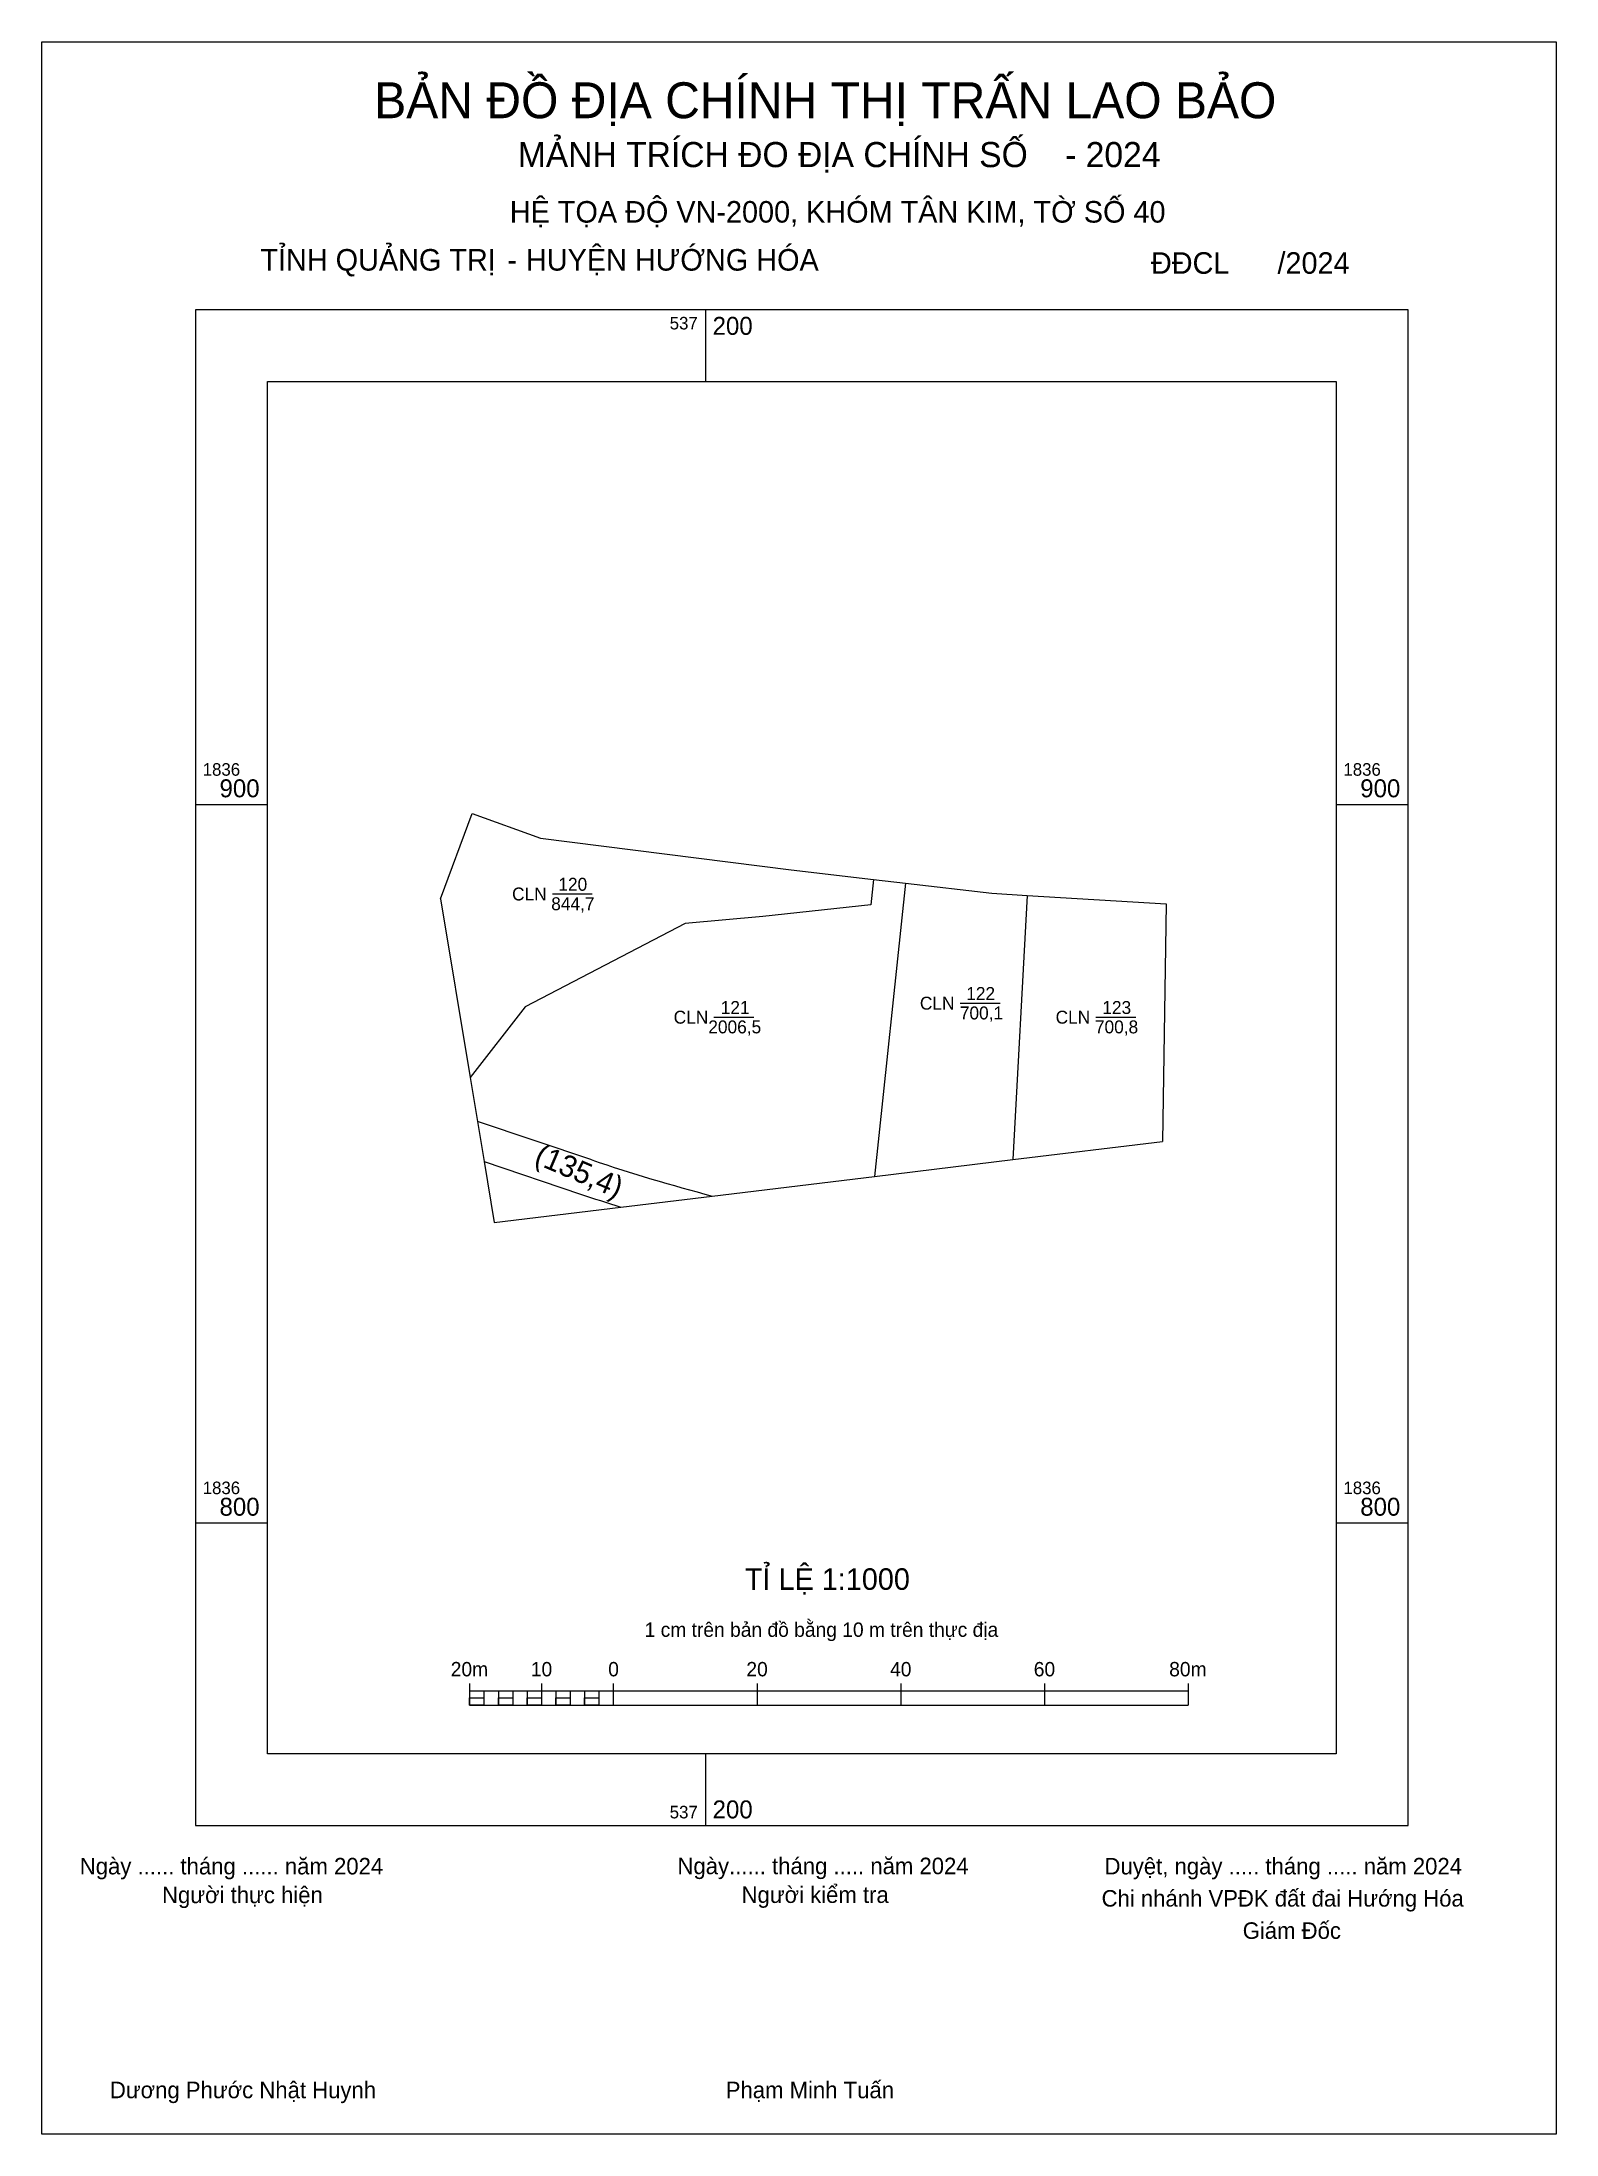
# Model space of a CAD drawing. Extents: x 537108 to 537318, y 1836715 to 1837006.
import ezdxf

# ---------------------------------------------------------------- set-up
doc = ezdxf.new("R2010")
doc.units = 0
for name, color, linetype in [('D2', 7, 'Continuous'), ('Level 1', 7, 'Continuous'), ('Level 10', 7, 'Continuous'), ('Level 13', 7, 'Continuous'), ('Level 2', 7, 'Continuous'), ('Level 6', 7, 'Continuous'), ('Level 62', 7, 'Continuous'), ('Level 63', 7, 'Continuous'), ('Level 9', 7, 'Continuous')]:
    doc.layers.add(name, color=color, linetype=linetype)

msp = doc.modelspace()

# ---------------------------------------------------------------- linework, layer by layer
at = {"layer": 'D2'}
for points in [[(537184.18, 1836850.52), (537168.26, 1836855.88)], [(537169.19, 1836850.29), (537182.59, 1836845.78)]]:
    msp.add_lwpolyline(points, dxfattribs=at)
for radius, end in [(259.75, 255.2612), (264.75, 252.6788)]:
    msp.add_arc((537267.04, 1837096.7), radius, 251.399, end, dxfattribs=at)
at = {"layer": 'Level 1'}
for p, q in [((537107.64, 1837006.15), (537107.64, 1837006.15)), ((537318.41, 1836714.92), (537318.41, 1836714.92))]:
    msp.add_line(p, q, dxfattribs=at)
at = {"layer": 'Level 10'}
for p, q in [((537163.12, 1836886.88), (537167.53, 1836898.72)), ((537167.53, 1836898.72), (537177.05, 1836895.32)), ((537177.05, 1836895.32), (537211.92, 1836890.89)), ((537211.92, 1836890.89), (537223.38, 1836889.57)), ((537223.38, 1836889.57), (537223.04, 1836886.01)), ((537223.38, 1836889.57), (537227.85, 1836889.05)), ((537227.85, 1836889.05), (537223.52, 1836848.23)), ((537227.85, 1836889.05), (537239.87, 1836887.66)), ((537163.12, 1836886.88), (537167.24, 1836862.01)), ((537223.04, 1836886.01), (537208, 1836884.41)), ((537239.87, 1836887.66), (537244.8, 1836887.35)), ((537244.8, 1836887.35), (537242.77, 1836850.56)), ((537244.8, 1836887.35), (537264.13, 1836886.15)), ((537264.13, 1836886.15), (537263.62, 1836853.08)), ((537197.18, 1836883.44), (537174.92, 1836871.85)), ((537208, 1836884.41), (537197.18, 1836883.44)), ((537174.92, 1836871.85), (537167.24, 1836862.01)), ((537167.24, 1836862.01), (537168.26, 1836855.88)), ((537168.26, 1836855.88), (537169.19, 1836850.29)), ((537223.52, 1836848.23), (537242.77, 1836850.56)), ((537242.77, 1836850.56), (537263.62, 1836853.08)), ((537169.19, 1836850.29), (537170.59, 1836841.83)), ((537200.95, 1836845.5), (537223.52, 1836848.23)), ((537188.21, 1836843.96), (537200.95, 1836845.5)), ((537170.59, 1836841.83), (537188.21, 1836843.96))]:
    msp.add_line(p, q, dxfattribs=at)
at = {"layer": 'Level 2'}
msp.add_lwpolyline([(537107.64, 1837006.15), (537318.4, 1837006.15), (537318.4, 1836714.92), (537107.64, 1836714.92)], close=True, dxfattribs=at)
at = {"layer": 'Level 62'}
msp.add_lwpolyline([(537139.03, 1836958.87), (537287.8, 1836958.87), (537287.8, 1836767.87), (537139.03, 1836767.87)], close=True, dxfattribs=at)
at = {"layer": 'Level 63'}
for p, q in [((537107.64, 1837001.15), (537107.64, 1837006.15)), ((537107.64, 1837006.15), (537112.64, 1837006.15)), ((537107.64, 1837001.15), (537107.64, 1837006.15)), ((537107.64, 1837006.15), (537112.64, 1837006.15)), ((537313.4, 1837006.15), (537318.4, 1837006.15)), ((537313.4, 1837006.15), (537318.4, 1837006.15)), ((537318.4, 1837006.15), (537318.4, 1837001.15)), ((537318.4, 1837006.15), (537318.4, 1837001.15)), ((537107.64, 1837001.15), (537107.64, 1837001.15)), ((537107.64, 1837001.15), (537107.64, 1837001.15)), ((537200, 1836968.87), (537200, 1836958.87)), ((537129.03, 1836900), (537139.03, 1836900)), ((537287.8, 1836900), (537297.8, 1836900)), ((537129.03, 1836800), (537139.03, 1836800)), ((537287.8, 1836800), (537297.8, 1836800)), ((537167.18, 1836777.64), (537167.18, 1836774.64)), ((537177.18, 1836777.64), (537177.18, 1836774.64)), ((537187.18, 1836777.64), (537187.18, 1836774.64)), ((537207.18, 1836777.64), (537207.18, 1836774.64)), ((537227.18, 1836777.64), (537227.18, 1836774.64)), ((537247.18, 1836777.64), (537247.18, 1836774.64)), ((537267.18, 1836777.64), (537267.18, 1836774.64)), ((537167.18, 1836776.64), (537267.18, 1836776.64)), ((537169.18, 1836776.64), (537169.18, 1836774.64)), ((537171.18, 1836776.64), (537171.18, 1836774.64)), ((537173.18, 1836776.64), (537173.18, 1836774.64)), ((537175.18, 1836776.64), (537175.18, 1836774.64)), ((537177.18, 1836776.64), (537177.18, 1836774.64)), ((537179.18, 1836776.64), (537179.18, 1836774.64)), ((537181.18, 1836776.64), (537181.18, 1836774.64)), ((537183.18, 1836776.64), (537183.18, 1836774.64)), ((537185.18, 1836776.64), (537185.18, 1836774.64)), ((537187.18, 1836776.64), (537187.18, 1836774.64)), ((537167.18, 1836774.64), (537267.18, 1836774.64)), ((537200, 1836767.87), (537200, 1836757.87)), ((537107.64, 1836714.92), (537107.64, 1836719.92)), ((537107.64, 1836714.92), (537107.64, 1836719.92)), ((537318.4, 1836719.92), (537318.4, 1836714.92)), ((537318.4, 1836719.92), (537318.4, 1836714.92)), ((537112.64, 1836714.92), (537107.64, 1836714.92)), ((537112.64, 1836714.92), (537107.64, 1836714.92)), ((537318.4, 1836714.92), (537313.4, 1836714.92)), ((537318.4, 1836714.92), (537313.4, 1836714.92))]:
    msp.add_line(p, q, dxfattribs=at)
for points in [[(537129.03, 1836968.87), (537129.03, 1836757.87), (537297.8, 1836757.87), (537297.8, 1836968.87)], [(537167.18, 1836775.64), (537169.18, 1836775.64), (537169.18, 1836774.64), (537167.18, 1836774.64)], [(537167.18, 1836775.64), (537169.18, 1836775.64), (537169.18, 1836774.64), (537167.18, 1836774.64)], [(537171.18, 1836775.64), (537173.18, 1836775.64), (537173.18, 1836774.64), (537171.18, 1836774.64)], [(537175.18, 1836775.64), (537177.18, 1836775.64), (537177.18, 1836774.64), (537175.18, 1836774.64)], [(537179.18, 1836775.64), (537181.18, 1836775.64), (537181.18, 1836774.64), (537179.18, 1836774.64)], [(537183.18, 1836775.64), (537185.18, 1836775.64), (537185.18, 1836774.64), (537183.18, 1836774.64)]]:
    msp.add_lwpolyline(points, close=True, dxfattribs=at)
at = {"layer": 'Level 9'}
for p, q in [((537178.7, 1836887.54), (537184.25, 1836887.54)), ((537235.46, 1836872.34), (537241.01, 1836872.34)), ((537201.19, 1836870.39), (537206.74, 1836870.39)), ((537254.35, 1836870.39), (537259.9, 1836870.39))]:
    msp.add_line(p, q, dxfattribs=at)

# ---------------------------------------------------------------- texts
at = {"layer": 'Level 1'}
msp.add_text('(135,4)', height=3, rotation=336.9427, dxfattribs=at).set_placement((537176.02, 1836850.11))
at = {"layer": 'Level 13'}
for s, p in [('CLN', (537173.09, 1836886.64)), ('120', (537179.53, 1836887.99)), ('844,7', (537178.54, 1836885.28)), ('122', (537236.3, 1836872.79)), ('CLN', (537195.58, 1836869.49)), ('121', (537202.13, 1836870.84)), ('CLN', (537229.85, 1836871.44)), ('700,1', (537235.41, 1836870.08)), ('CLN', (537248.74, 1836869.49)), ('123', (537255.24, 1836870.84)), ('2006,5', (537200.4, 1836868.14)), ('700,8', (537254.21, 1836868.14))]:
    msp.add_text(s, height=1.8, dxfattribs=at).set_placement(p)
at = {"layer": 'Level 6'}
for s, p in [('HỆ TỌA ÐỘ VN-2000, KHÓM TÂN KIM, TỜ SỐ 40', (537172.77, 1836980.99)), ('TỈ LỆ 1:1000', (537205.49, 1836790.68))]:
    msp.add_text(s, height=3, dxfattribs=at).set_placement(p)
at = {"layer": 'Level 63'}
for s, height, p in [('BẢN ĐỒ ĐỊA CHÍNH THỊ TRẤN LAO BẢO', 5, (537153.9, 1836995.52)), ('MẢNH TRÍCH ĐO ĐỊA CHÍNH SỐ    - 2024', 3.5, (537173.88, 1836988.71)), ('TỈNH QUẢNG TRỊ', 3, (537138.06, 1836974.31)), (' HUYỆN HƯỚNG HÓA', 3, (537173.91, 1836974.31)), ('ĐĐCL      /2024', 3, (537262.01, 1836973.87)), ('-', 3, (537172.44, 1836974.31)), ('537', 1.75, (537195.03, 1836966.12)), ('200', 2.5, (537201, 1836965.37)), ('1836', 1.75, (537130.03, 1836904)), ('1836', 1.75, (537288.8, 1836904)), ('900', 2.5, (537132.37, 1836901)), ('900', 2.5, (537291.14, 1836901)), ('1836', 1.75, (537130.03, 1836804)), ('1836', 1.75, (537288.8, 1836804)), ('800', 2.5, (537132.37, 1836801)), ('800', 2.5, (537291.14, 1836801)), ('1 cm trên bản đồ bằng 10 m trên thực địa', 2, (537191.54, 1836784.14)), ('20m', 2, (537164.55, 1836778.64)), ('10', 2, (537175.7, 1836778.64)), ('0', 2, (537186.47, 1836778.64)), ('20', 2, (537205.7, 1836778.64)), ('40', 2, (537225.7, 1836778.64)), ('60', 2, (537245.7, 1836778.64)), ('80m', 2, (537264.55, 1836778.64)), ('537', 1.75, (537195.03, 1836758.87)), ('200', 2.5, (537201, 1836758.87)), ('Ngày ...... tháng ...... năm 2024', 2.3, (537112.92, 1836751.07)), ('Ngày...... tháng ..... năm 2024', 2.3, (537196.11, 1836751.1)), ('Duyệt, ngày ..... tháng ..... năm 2024', 2.3, (537255.55, 1836751.07)), ('Người thực hiện', 2.3, (537124.37, 1836747.07)), ('Người kiểm tra', 2.3, (537205.03, 1836747.1)), ('Chi nhánh VPĐK đất đai Hướng Hóa', 2.3, (537255.14, 1836746.59)), ('Giám Đốc', 2.3, (537274.78, 1836742.1)), ('Dương Phước Nhật Huynh', 2.3, (537117.11, 1836719.92)), ('Phạm Minh Tuấn', 2.3, (537202.83, 1836719.92))]:
    msp.add_text(s, height=height, dxfattribs=at).set_placement(p)

doc.saveas('drawing.dxf')
